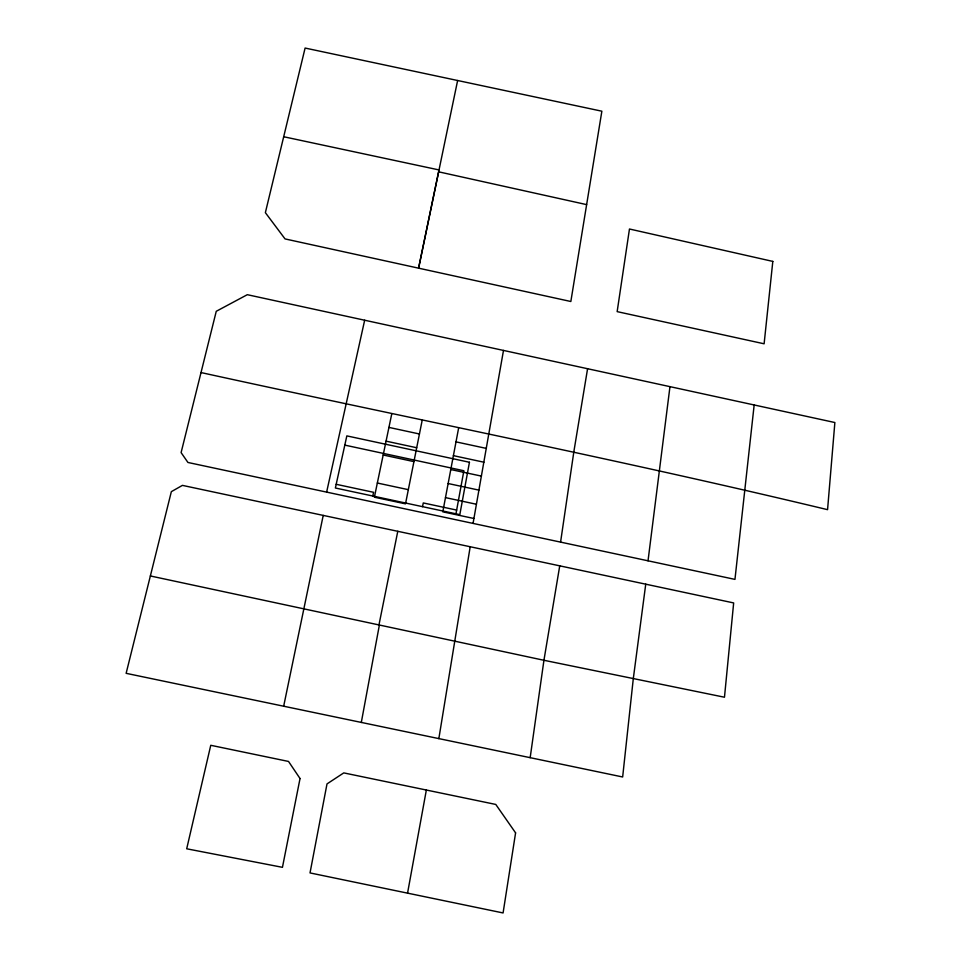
<?xml version="1.0" encoding="UTF-8"?>
<svg xmlns="http://www.w3.org/2000/svg" width="961" height="961" viewBox="0 0 961 961"><rect width="100%" height="100%" fill="white"/><g stroke="black" fill="none" stroke-linecap="round" stroke-linejoin="round"><path stroke-width="1.44" d="M754.169 404.953L734.961 579.387L187.936 462.469L181.1 452.607L216.261 311.292L247.313 294.691L834.869 422.528L827.565 509.666C619.629 459.706 409.866 418.347 200.993 372.556M648.026 560.816L669.961 386.682M645.744 584.156L633.275 678.862L622.656 776.981L126.131 673.325L171.346 491.66L182.422 485.377L733.663 602.931L724.474 697.23L543.938 660.279L150.36 575.963M530.172 757.664L543.938 660.279L559.734 565.849M560.575 542.136L573.909 451.346L587.579 368.736M438.841 738.649L470.193 546.737M503.492 350.429L473.052 523.409M407.548 893.177L426.348 790.05M455.97 513.811L463.875 470.746L344.807 445.111M361.3 722.48L379.391 624.986M458.589 428.198L442.793 511.829L473.821 518.472M422.54 506.663L423.272 502.939L456.655 510.075M422.167 420.329L405.506 503.852L374.382 497.197L391.776 413.771M378.958 624.926L397.782 531.289M283.675 706.215L323.22 515.408M457.628 80.508L418.588 268.167L570.846 301.502L601.862 111.2L305.105 48.05L265.368 212.657L285.045 238.917L418.588 268.167L438.624 171.815L586.642 204.621M372.784 496.02L373.565 492.296L336.194 484.296M326.632 492.092L364.663 320.229M283.699 136.738L439.033 169.941M386.07 441.147L416.702 447.742M453.4 455.646L483.936 462.217M383.187 454.997L413.939 461.616M450.781 469.533L481.437 476.115M448.138 483.527L478.914 490.122M377.337 483.023L408.341 489.666M445.472 497.618L476.38 504.249M388.941 427.405L419.44 433.988M456.007 441.868L486.422 448.427M772.812 261.404L764.115 343.798L617.154 311.628L629.467 229.006L772.812 261.404M515.589 832.863L503.083 912.95L310.019 872.924L327.004 783.912L343.774 772.896L495.78 804.441L515.589 832.863M469.448 462.265L459.814 514.64L335.377 488.008L346.837 435.886L469.448 462.265M300.036 778.53L282.45 867.327L186.698 848.791L210.759 745.292L288.528 761.448L300.036 778.53"/></g></svg>
